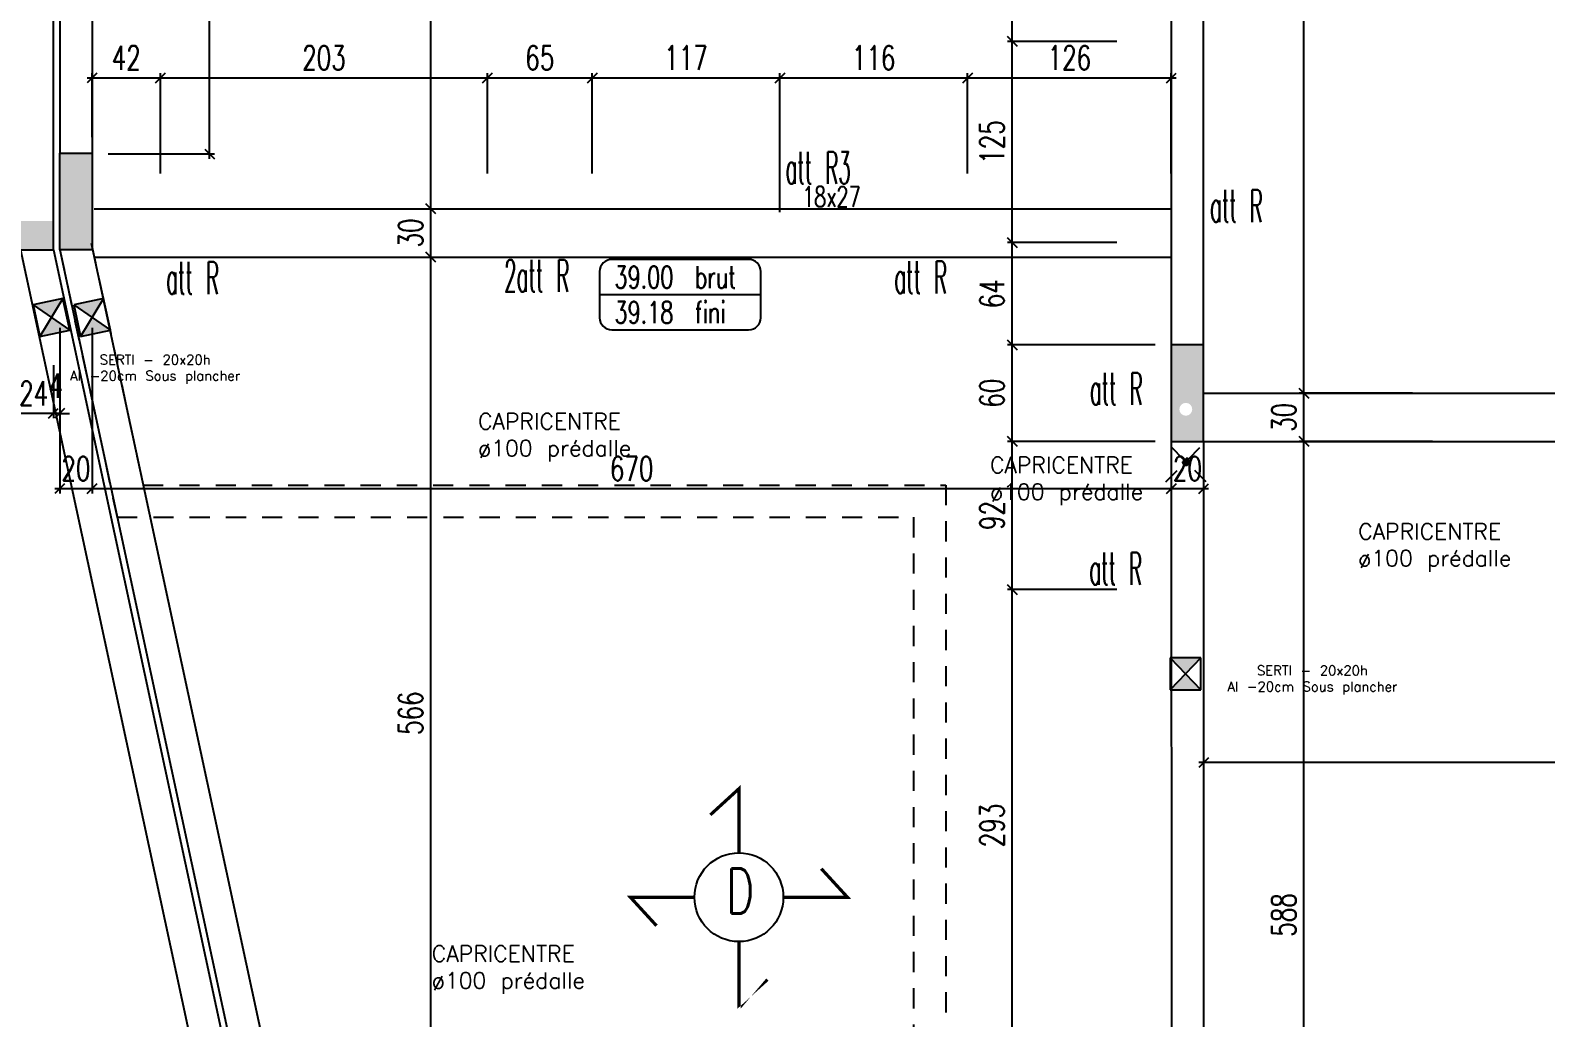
# Model space of a CAD drawing. Extents: x 307 to 786, y -197 to -94.
# Drawn here: x 345.95 to 355.36, y -171.93 to -165.8 of the extents above; entities that cross this region are included whole.
import ezdxf
from ezdxf.enums import TextEntityAlignment as Align

# ---------------------------------------------------------------- set-up
doc = ezdxf.new("R2010")
doc.units = 0
doc.header["$LTSCALE"] = 0.5
doc.header["$MEASUREMENT"] = 0
doc.linetypes.add('CACHE', pattern=[0.375, 0.25, -0.125])
doc.linetypes.add('CONTINU', pattern=[0])
doc.layers.get('0').update_dxf_attribs({"linetype": 'CONTINUOUS'})
doc.layers.get('DEFPOINTS').update_dxf_attribs({"linetype": 'CONTINUOUS'})
for name, color, linetype in [('1_AJSA_vue2', 13, 'CONTINUOUS'), ('_ SERTI RESERVATION', 6, 'CACHE'), ('_ SERTI RESERVATION ENEDIS', 6, 'CONTINU'), ('_ SERTI RESERVATION SG', 6, 'CONTINU'), ('COTATION', 7, 'CONTINUOUS'), ('ELFOATTR', 7, 'CONTINUOUS'), ('HABILLAGE', 7, 'CONTINUOUS'), ('MURS', 3, 'CONTINUOUS'), ('PLANCHER', 7, 'CONTINUOUS'), ('POTEAUX', 1, 'CONTINUOUS'), ('POUTRES', 2, 'CONTINUOUS'), ('REPERE-RAID', 4, 'CONTINUOUS')]:
    doc.layers.add(name, color=color, linetype=linetype)
doc.styles.add('ROMANS8', font='romans.shx', dxfattribs={"width": 0.7})
doc.styles.get("Standard").update_dxf_attribs({"font": 'txt.shx'})
doc.dimstyles.new('COT50 cm', dxfattribs={"dimtxt": 0.15, "dimasz": 0.06, "dimexe": 0.03, "dimexo": 0.1, "dimgap": 0.05, "dimtad": 1, "dimdec": 0, "dimlfac": 100, "dimzin": 0, "dimdsep": 46, "dimtxsty": 'ROMANS8', "dimblk1": 'OBLIQUE', "dimblk2": 'OBLIQUE', "dimsah": 1, "dimcen": 0.03, "dimdle": 0.03, "dimclrt": 1, "dimadec": 0, "dimazin": 0, "dimtfac": 1, "dimtdec": 0, "dimtmove": 0, "dimatfit": 3, "dimfxl": 1, "dimfxlon": 1, "dimtolj": 1, "dimtzin": 0, "dimlwd": -1, "dimlwe": -1, "dimarcsym": 0})

# ---------------------------------------------------------------- blocks, each defined once
blk = doc.blocks.new('139')
at = {"layer": 'HABILLAGE', "color": 7}
blk.add_line((-0.6647674193192543, 0), (0.6647674193192543, 0), dxfattribs=at)
at = {"layer": 'HABILLAGE'}
blk.add_lwpolyline([(-0.5647674193192529, -0.2909585148416696), (0.5647674193192636, -0.2909585148416696, 0.414213562373095), (0.6647674193192632, -0.1909585148416681), (0.6647674193192614, 0.1909585148416717, 0.414213562373095), (0.5647674193192618, 0.2909585148416731), (-0.5647674193192529, 0.2909585148416767, 0.4142135623730961), (-0.6647674193192525, 0.1909585148416753), (-0.6647674193192525, -0.1909585148416681, 0.414213562373095)], format="xyb", close=True, dxfattribs=at)
at = {"layer": 'HABILLAGE', "color": 1, "width": 0.7}
for s, p in [('brut', (0.1214602672022504, 0.05395632803437067)), ('fini', (0.1214602672022504, -0.2370021868072989))]:
    blk.add_text(s, height=0.18, dxfattribs=at).set_placement(p)
for tag, p in [('NIVBRUT', (-0.5425253203965941, 0.05395632803437067)), ('NIVFINI', (-0.5425253203965941, -0.2370021868072989))]:
    blk.add_attdef(tag, p, '', height=0.18, dxfattribs=at)
blk = doc.blocks.new('_Oblique')
at = {"layer": 'COTATION', "color": 0, "lineweight": -2}
blk.add_line((-0.5, -0.5), (0.5, 0.5), dxfattribs=at)
blk = doc.blocks.new('*D1016')
at = {"layer": 'COTATION', "color": 0, "transparency": 16777216}
for p, q in [((347.6176485515253, -167.2062649965698), (348.4689270383684, -167.2062649965698)), ((348.4389270383684, -172.9010477425855), (348.4389270383684, -167.1762649965698)), ((347.7139520322755, -172.8710477425855), (348.4689270383684, -172.8710477425855))]:
    blk.add_line(p, q, dxfattribs=at)
at = {"layer": 'DEFPOINTS', "color": 0, "transparency": 16777216}
for p in [(347.5176485515253, -167.2062649965698), (348.4389270383684, -167.2062649965698), (347.6139520322754, -172.8710477425855)]:
    blk.add_point(p, dxfattribs=at)
at = {"layer": 'COTATION', "color": 0, "transparency": 16777216, "xscale": 0.06, "yscale": 0.06, "zscale": 0.06}
for p, rotation in [((348.4389270383684, -167.2062649965698), 90), ((348.4389270383684, -172.8710477425855), 270)]:
    blk.add_blockref('_Oblique', p, dxfattribs=dict(at, rotation=rotation))
at = {"layer": 'COTATION', "color": 1, "transparency": 16777216, "insert": (348.3139270383685, -170.0386563695776), "char_height": 0.15, "attachment_point": 5, "rotation": 90, "style": 'ROMANS8'}
blk.add_mtext('\\A1;566', dxfattribs=at)
blk = doc.blocks.new('*D1017')
at = {"layer": 'COTATION', "color": 0, "transparency": 16777216}
for p, q in [((348.4389270383684, -167.2362649965698), (348.4389270383684, -166.8762649965698)), ((347.6176485515253, -166.9062649965698), (348.4689270383684, -166.9062649965698)), ((347.6176485515253, -167.2062649965698), (348.4689270383684, -167.2062649965698))]:
    blk.add_line(p, q, dxfattribs=at)
at = {"layer": 'DEFPOINTS', "color": 0, "transparency": 16777216}
for p in [(347.5176485515253, -166.9062649965698), (348.4389270383684, -166.9062649965698), (347.5176485515253, -167.2062649965698)]:
    blk.add_point(p, dxfattribs=at)
at = {"layer": 'COTATION', "color": 0, "transparency": 16777216, "xscale": 0.06, "yscale": 0.06, "zscale": 0.06}
for p, rotation in [((348.4389270383684, -166.9062649965698), 90), ((348.4389270383684, -167.2062649965698), 270)]:
    blk.add_blockref('_Oblique', p, dxfattribs=dict(at, rotation=rotation))
at = {"layer": 'COTATION', "color": 1, "transparency": 16777216, "insert": (348.3139270383685, -167.0562649965697), "char_height": 0.15, "attachment_point": 5, "rotation": 90, "style": 'ROMANS8'}
blk.add_mtext('\\A1;30', dxfattribs=at)
blk = doc.blocks.new('*D1018')
at = {"layer": 'COTATION', "color": 0, "transparency": 16777216}
for p, q in [((348.4389270383684, -166.9362649965698), (348.4389270383684, -160.6112649835505)), ((348.4389270383684, -160.6412649835505), (348.4689270383684, -160.6412649835505)), ((347.6176485515253, -166.9062649965698), (348.4689270383684, -166.9062649965698))]:
    blk.add_line(p, q, dxfattribs=at)
at = {"layer": 'DEFPOINTS', "color": 0, "transparency": 16777216}
for p in [(348.3909256183483, -160.6412649835505), (348.4389270383684, -160.6412649835505), (347.5176485515253, -166.9062649965698)]:
    blk.add_point(p, dxfattribs=at)
at = {"layer": 'COTATION', "color": 0, "transparency": 16777216, "xscale": 0.06, "yscale": 0.06, "zscale": 0.06}
for p, rotation in [((348.4389270383684, -160.6412649835505), 90), ((348.4389270383684, -166.9062649965698), 270)]:
    blk.add_blockref('_Oblique', p, dxfattribs=dict(at, rotation=rotation))
at = {"layer": 'COTATION', "color": 1, "transparency": 16777216, "insert": (348.3139270383685, -163.7737649900601), "char_height": 0.15, "attachment_point": 5, "rotation": 90, "style": 'ROMANS8'}
blk.add_mtext('\\A1;627', dxfattribs=at)
blk = doc.blocks.new('*D1031')
at = {"layer": 'COTATION', "color": 0, "transparency": 16777216}
for p, q in [((352.6969999828631, -169.2712649847402), (352.0179997932471, -169.2712649847402)), ((352.0479997932471, -172.2312654561293), (352.0479997932471, -169.2412649847402)), ((352.6969999828631, -172.2012654561293), (352.0179997932471, -172.2012654561293))]:
    blk.add_line(p, q, dxfattribs=at)
at = {"layer": 'DEFPOINTS', "color": 0, "transparency": 16777216}
for p in [(352.0479997932471, -169.2712649847402), (352.7969999828631, -169.2712649847402), (352.7969999828631, -172.2012654561293)]:
    blk.add_point(p, dxfattribs=at)
at = {"layer": 'COTATION', "color": 0, "transparency": 16777216, "xscale": 0.06, "yscale": 0.06, "zscale": 0.06}
for p, rotation in [((352.0479997932471, -169.2712649847402), 90), ((352.0479997932471, -172.2012654561293), 270)]:
    blk.add_blockref('_Oblique', p, dxfattribs=dict(at, rotation=rotation))
at = {"layer": 'COTATION', "color": 1, "transparency": 16777216, "insert": (351.9229997932471, -170.7362652204347), "char_height": 0.15, "attachment_point": 5, "rotation": 90, "style": 'ROMANS8'}
blk.add_mtext('\\A1;293', dxfattribs=at)
blk = doc.blocks.new('*D1032')
at = {"layer": 'COTATION', "color": 0, "transparency": 16777216}
for p, q in [((352.9359005515009, -168.351314353765), (352.0179997932471, -168.351314353765)), ((352.0479997932471, -169.3012649847402), (352.0479997932471, -168.321314353765)), ((352.6969999828631, -169.2712649847402), (352.0179997932471, -169.2712649847402))]:
    blk.add_line(p, q, dxfattribs=at)
at = {"layer": 'DEFPOINTS', "color": 0, "transparency": 16777216}
for p in [(352.0479997932471, -168.351314353765), (353.0359005515009, -168.351314353765), (352.7969999828631, -169.2712649847402)]:
    blk.add_point(p, dxfattribs=at)
at = {"layer": 'COTATION', "color": 0, "transparency": 16777216, "xscale": 0.06, "yscale": 0.06, "zscale": 0.06}
for p, rotation in [((352.0479997932471, -168.351314353765), 90), ((352.0479997932471, -169.2712649847402), 270)]:
    blk.add_blockref('_Oblique', p, dxfattribs=dict(at, rotation=rotation))
at = {"layer": 'COTATION', "color": 1, "transparency": 16777216, "insert": (351.9229997932471, -168.8112896692525), "char_height": 0.15, "attachment_point": 5, "rotation": 90, "style": 'ROMANS8'}
blk.add_mtext('\\A1;92', dxfattribs=at)
blk = doc.blocks.new('*D1033')
at = {"layer": 'COTATION', "color": 0, "transparency": 16777216}
for p, q in [((352.0479997932471, -168.381314353765), (352.0479997932471, -167.721362167529)), ((352.9363640000298, -167.751362167529), (352.0179997932471, -167.751362167529)), ((352.9359005515009, -168.351314353765), (352.0179997932471, -168.351314353765))]:
    blk.add_line(p, q, dxfattribs=at)
at = {"layer": 'DEFPOINTS', "color": 0, "transparency": 16777216}
for p in [(352.0479997932471, -167.751362167529), (353.0363640000298, -167.751362167529), (353.0359005515009, -168.351314353765)]:
    blk.add_point(p, dxfattribs=at)
at = {"layer": 'COTATION', "color": 0, "transparency": 16777216, "xscale": 0.06, "yscale": 0.06, "zscale": 0.06}
for p, rotation in [((352.0479997932471, -167.751362167529), 90), ((352.0479997932471, -168.351314353765), 270)]:
    blk.add_blockref('_Oblique', p, dxfattribs=dict(at, rotation=rotation))
at = {"layer": 'COTATION', "color": 1, "transparency": 16777216, "insert": (351.9229997932471, -168.0513382606469), "char_height": 0.15, "attachment_point": 5, "rotation": 90, "style": 'ROMANS8'}
blk.add_mtext('\\A1;60', dxfattribs=at)
blk = doc.blocks.new('*D1034')
at = {"layer": 'COTATION', "color": 0, "transparency": 16777216}
for p, q in [((352.6969999828631, -167.1162649835477), (352.0179997932471, -167.1162649835477)), ((352.0479997932471, -167.781362167529), (352.0479997932471, -167.0862649835477)), ((352.9363640000298, -167.751362167529), (352.0179997932471, -167.751362167529))]:
    blk.add_line(p, q, dxfattribs=at)
at = {"layer": 'DEFPOINTS', "color": 0, "transparency": 16777216}
for p in [(352.0479997932471, -167.1162649835477), (352.7969999828631, -167.1162649835477), (353.0363640000298, -167.751362167529)]:
    blk.add_point(p, dxfattribs=at)
at = {"layer": 'COTATION', "color": 0, "transparency": 16777216, "xscale": 0.06, "yscale": 0.06, "zscale": 0.06}
for p, rotation in [((352.0479997932471, -167.1162649835477), 90), ((352.0479997932471, -167.751362167529), 270)]:
    blk.add_blockref('_Oblique', p, dxfattribs=dict(at, rotation=rotation))
at = {"layer": 'COTATION', "color": 1, "transparency": 16777216, "insert": (351.9229997932471, -167.4338135755383), "char_height": 0.15, "attachment_point": 5, "rotation": 90, "style": 'ROMANS8'}
blk.add_mtext('\\A1;64', dxfattribs=at)
blk = doc.blocks.new('*D1035')
at = {"layer": 'COTATION', "color": 0, "transparency": 16777216}
for p, q in [((352.0479997932471, -167.1462649835477), (352.0479997932471, -165.8362654549375)), ((352.6969999828633, -165.8662654549375), (352.0179997932471, -165.8662654549375)), ((352.6969999828631, -167.1162649835477), (352.0179997932471, -167.1162649835477))]:
    blk.add_line(p, q, dxfattribs=at)
at = {"layer": 'DEFPOINTS', "color": 0, "transparency": 16777216}
for p in [(352.0479997932471, -165.8662654549375), (352.7969999828633, -165.8662654549375), (352.7969999828631, -167.1162649835477)]:
    blk.add_point(p, dxfattribs=at)
at = {"layer": 'COTATION', "color": 0, "transparency": 16777216, "xscale": 0.06, "yscale": 0.06, "zscale": 0.06}
for p, rotation in [((352.0479997932471, -165.8662654549375), 90), ((352.0479997932471, -167.1162649835477), 270)]:
    blk.add_blockref('_Oblique', p, dxfattribs=dict(at, rotation=rotation))
at = {"layer": 'COTATION', "color": 1, "transparency": 16777216, "insert": (351.9229997932471, -166.4912652192425), "char_height": 0.15, "attachment_point": 5, "rotation": 90, "style": 'ROMANS8'}
blk.add_mtext('\\A1;125', dxfattribs=at)
blk = doc.blocks.new('*D1036')
at = {"layer": 'COTATION', "color": 0, "transparency": 16777216}
for p, q in [((352.565868576653, -162.8312649847399), (352.0179997932471, -162.8312649847399)), ((352.0479997932471, -165.8962654549375), (352.0479997932471, -162.8012649847399)), ((352.6969999828633, -165.8662654549375), (352.0179997932471, -165.8662654549375))]:
    blk.add_line(p, q, dxfattribs=at)
at = {"layer": 'DEFPOINTS', "color": 0, "transparency": 16777216}
for p in [(352.0479997932471, -162.8312649847399), (352.665868576653, -162.8312649847399), (352.7969999828633, -165.8662654549375)]:
    blk.add_point(p, dxfattribs=at)
at = {"layer": 'COTATION', "color": 0, "transparency": 16777216, "xscale": 0.06, "yscale": 0.06, "zscale": 0.06}
for p, rotation in [((352.0479997932471, -162.8312649847399), 90), ((352.0479997932471, -165.8662654549375), 270)]:
    blk.add_blockref('_Oblique', p, dxfattribs=dict(at, rotation=rotation))
at = {"layer": 'COTATION', "color": 1, "transparency": 16777216, "insert": (351.9229997932471, -164.3487652198387), "char_height": 0.15, "attachment_point": 5, "rotation": 90, "style": 'ROMANS8'}
blk.add_mtext('\\A1;304', dxfattribs=at)
blk = doc.blocks.new('*D1045')
at = {"layer": 'COTATION', "color": 0, "transparency": 16777216}
for p, q in [((354.6578758920861, -168.3513032038669), (353.8295046408368, -168.3513032038669)), ((353.8595046408368, -174.2623408657186), (353.8595046408368, -168.3213032038669)), ((354.5280715674224, -174.2323408657186), (353.8295046408368, -174.2323408657186))]:
    blk.add_line(p, q, dxfattribs=at)
at = {"layer": 'DEFPOINTS', "color": 0, "transparency": 16777216}
for p in [(353.8595046408368, -168.3513032038669), (354.7578758920861, -168.3513032038669), (354.6280715674225, -174.2323408657186)]:
    blk.add_point(p, dxfattribs=at)
at = {"layer": 'COTATION', "color": 0, "transparency": 16777216, "xscale": 0.06, "yscale": 0.06, "zscale": 0.06}
for p, rotation in [((353.8595046408368, -168.3513032038669), 90), ((353.8595046408368, -174.2323408657186), 270)]:
    blk.add_blockref('_Oblique', p, dxfattribs=dict(at, rotation=rotation))
at = {"layer": 'COTATION', "color": 1, "transparency": 16777216, "insert": (353.7345046408369, -171.2918220347927), "char_height": 0.15, "attachment_point": 5, "rotation": 90, "style": 'ROMANS8'}
blk.add_mtext('\\A1;588', dxfattribs=at)
blk = doc.blocks.new('*D1046')
at = {"layer": 'COTATION', "color": 0, "transparency": 16777216}
for p, q in [((354.5320994990664, -168.051303029089), (353.8295046408368, -168.051303029089)), ((353.8595046408368, -168.3813032038669), (353.8595046408368, -168.021303029089)), ((354.6578758920861, -168.3513032038669), (353.8295046408368, -168.3513032038669))]:
    blk.add_line(p, q, dxfattribs=at)
at = {"layer": 'DEFPOINTS', "color": 0, "transparency": 16777216}
for p in [(353.8595046408368, -168.051303029089), (354.6320994990664, -168.051303029089), (354.7578758920861, -168.3513032038669)]:
    blk.add_point(p, dxfattribs=at)
at = {"layer": 'COTATION', "color": 0, "transparency": 16777216, "xscale": 0.06, "yscale": 0.06, "zscale": 0.06}
for p, rotation in [((353.8595046408368, -168.051303029089), 90), ((353.8595046408368, -168.3513032038669), 270)]:
    blk.add_blockref('_Oblique', p, dxfattribs=dict(at, rotation=rotation))
at = {"layer": 'COTATION', "color": 1, "transparency": 16777216, "insert": (353.7345046408369, -168.2013031164779), "char_height": 0.15, "attachment_point": 5, "rotation": 90, "style": 'ROMANS8'}
blk.add_mtext('\\A1;30', dxfattribs=at)
blk = doc.blocks.new('*D1047')
at = {"layer": 'COTATION', "color": 0, "transparency": 16777216}
for p, q in [((353.8595046408368, -168.081303029089), (353.8595046408368, -162.8212698466421)), ((354.0200641432008, -162.8512698466421), (353.8295046408368, -162.8512698466421)), ((354.5320994990664, -168.051303029089), (353.8295046408368, -168.051303029089))]:
    blk.add_line(p, q, dxfattribs=at)
at = {"layer": 'DEFPOINTS', "color": 0, "transparency": 16777216}
for p in [(353.8595046408368, -162.8512698466421), (354.1200641432008, -162.8512698466421), (354.6320994990664, -168.051303029089)]:
    blk.add_point(p, dxfattribs=at)
at = {"layer": 'COTATION', "color": 0, "transparency": 16777216, "xscale": 0.06, "yscale": 0.06, "zscale": 0.06}
for p, rotation in [((353.8595046408368, -162.8512698466421), 90), ((353.8595046408368, -168.051303029089), 270)]:
    blk.add_blockref('_Oblique', p, dxfattribs=dict(at, rotation=rotation))
at = {"layer": 'COTATION', "color": 1, "transparency": 16777216, "insert": (353.7345046408369, -165.4512864378655), "char_height": 0.15, "attachment_point": 5, "rotation": 90, "style": 'ROMANS8'}
blk.add_mtext('\\A1;520', dxfattribs=at)
blk = doc.blocks.new('*D1360')
at = {"layer": 'COTATION', "color": 0, "transparency": 16777216}
for p, q in [((353.2359974821226, -169.345998512908), (353.2359974821226, -170.375998512908)), ((359.1158686719943, -169.345998512908), (359.1158686719943, -170.375998512908)), ((359.1458686719943, -170.345998512908), (353.2059974821226, -170.345998512908))]:
    blk.add_line(p, q, dxfattribs=at)
at = {"layer": 'DEFPOINTS', "color": 0, "transparency": 16777216}
for p in [(359.1158686719943, -168.3513395291199), (353.2359974821226, -168.9979356750527), (353.2359974821226, -170.345998512908)]:
    blk.add_point(p, dxfattribs=at)
at = {"layer": 'COTATION', "color": 0, "transparency": 16777216, "xscale": 0.06, "yscale": 0.06, "zscale": 0.06, "rotation": 180}
blk.add_blockref('_Oblique', (353.2359974821226, -170.345998512908), dxfattribs=at)
at = {"layer": 'COTATION', "color": 0, "transparency": 16777216, "xscale": 0.06, "yscale": 0.06, "zscale": 0.06}
blk.add_blockref('_Oblique', (359.1158686719943, -170.345998512908), dxfattribs=at)
at = {"layer": 'COTATION', "color": 1, "transparency": 16777216, "insert": (356.1759330770584, -170.220998512908), "char_height": 0.15, "attachment_point": 5, "style": 'ROMANS8'}
blk.add_mtext('\\A1;588', dxfattribs=at)
blk = doc.blocks.new('*D1365')
at = {"layer": 'COTATION', "color": 0, "transparency": 16777216}
for p, q in [((353.0359005548585, -168.4513344863678), (353.0359005548585, -168.6749140468405)), ((353.2361540321349, -168.4513010892969), (353.2361540321349, -168.6749140468405)), ((353.2661540321349, -168.6449140468405), (353.0059005548585, -168.6449140468405))]:
    blk.add_line(p, q, dxfattribs=at)
at = {"layer": 'DEFPOINTS', "color": 0, "transparency": 16777216}
for p in [(353.0359005548585, -168.3513344863678), (353.2361540321349, -168.3513010892969), (353.0359005548585, -168.6449140468405)]:
    blk.add_point(p, dxfattribs=at)
at = {"layer": 'COTATION', "color": 0, "transparency": 16777216, "xscale": 0.06, "yscale": 0.06, "zscale": 0.06, "rotation": 180}
blk.add_blockref('_Oblique', (353.0359005548585, -168.6449140468405), dxfattribs=at)
at = {"layer": 'COTATION', "color": 0, "transparency": 16777216, "xscale": 0.06, "yscale": 0.06, "zscale": 0.06}
blk.add_blockref('_Oblique', (353.2361540321349, -168.6449140468405), dxfattribs=at)
at = {"layer": 'COTATION', "color": 1, "transparency": 16777216, "insert": (353.1360272934967, -168.5199140468405), "char_height": 0.15, "attachment_point": 5, "style": 'ROMANS8'}
blk.add_mtext('\\A1;20', dxfattribs=at)
blk = doc.blocks.new('*D1366')
at = {"layer": 'COTATION', "color": 0, "transparency": 16777216}
for p, q in [((346.3361540321563, -168.3449140468405), (346.3361540321563, -168.6749140468405)), ((353.0359005548585, -168.4513344863678), (353.0359005548585, -168.6749140468405)), ((353.0659005548584, -168.6449140468405), (346.3061540321564, -168.6449140468405))]:
    blk.add_line(p, q, dxfattribs=at)
at = {"layer": 'DEFPOINTS', "color": 0, "transparency": 16777216}
for p in [(346.3361540321563, -167.1612683456343), (353.0359005548585, -168.3513344863678), (346.3361540321563, -168.6449140468405)]:
    blk.add_point(p, dxfattribs=at)
at = {"layer": 'COTATION', "color": 0, "transparency": 16777216, "xscale": 0.06, "yscale": 0.06, "zscale": 0.06, "rotation": 180}
blk.add_blockref('_Oblique', (346.3361540321563, -168.6449140468405), dxfattribs=at)
at = {"layer": 'COTATION', "color": 0, "transparency": 16777216, "xscale": 0.06, "yscale": 0.06, "zscale": 0.06}
blk.add_blockref('_Oblique', (353.0359005548585, -168.6449140468405), dxfattribs=at)
at = {"layer": 'COTATION', "color": 1, "transparency": 16777216, "insert": (349.6860272935074, -168.5199140468405), "char_height": 0.15, "attachment_point": 5, "style": 'ROMANS8'}
blk.add_mtext('\\A1;670', dxfattribs=at)
blk = doc.blocks.new('*D1367')
at = {"layer": 'COTATION', "color": 0, "transparency": 16777216}
for p, q in [((346.1358685765782, -167.6449140468405), (346.1358685765782, -168.6749140468405)), ((346.3361540321563, -167.6449140468405), (346.3361540321563, -168.6749140468405)), ((346.3661540321563, -168.6449140468405), (346.1058685765782, -168.6449140468405))]:
    blk.add_line(p, q, dxfattribs=at)
at = {"layer": 'DEFPOINTS', "color": 0, "transparency": 16777216}
for p in [(346.1358685765782, -167.1612683456343), (346.3361540321563, -167.1612683456343), (346.1358685765782, -168.6449140468405)]:
    blk.add_point(p, dxfattribs=at)
at = {"layer": 'COTATION', "color": 0, "transparency": 16777216, "xscale": 0.06, "yscale": 0.06, "zscale": 0.06, "rotation": 180}
blk.add_blockref('_Oblique', (346.1358685765782, -168.6449140468405), dxfattribs=at)
at = {"layer": 'COTATION', "color": 0, "transparency": 16777216, "xscale": 0.06, "yscale": 0.06, "zscale": 0.06}
blk.add_blockref('_Oblique', (346.3361540321563, -168.6449140468405), dxfattribs=at)
at = {"layer": 'COTATION', "color": 1, "transparency": 16777216, "insert": (346.2360113043673, -168.5199140468405), "char_height": 0.15, "attachment_point": 5, "style": 'ROMANS8'}
blk.add_mtext('\\A1;20', dxfattribs=at)
blk = doc.blocks.new('*D1368')
at = {"layer": 'COTATION', "color": 0, "transparency": 16777216}
for p, q in [((346.0961535410848, -167.8770661206294), (346.0961535410848, -168.2070661206294)), ((346.1358685765782, -167.8770661206294), (346.1358685765782, -168.2070661206294)), ((346.0961535410848, -168.1770661206294), (346.0361535410848, -168.1770661206294)), ((346.1358685765782, -168.1770661206294), (346.0961535410848, -168.1770661206294)), ((346.1358685765782, -168.1770661206294), (346.1958685765782, -168.1770661206294))]:
    blk.add_line(p, q, dxfattribs=at)
at = {"layer": 'DEFPOINTS', "color": 0, "transparency": 16777216}
for p in [(346.0961535410848, -166.6934221035543), (346.1358685765782, -166.6934204194231), (346.0961535410848, -168.1770661206294)]:
    blk.add_point(p, dxfattribs=at)
at = {"layer": 'COTATION', "color": 0, "transparency": 16777216, "xscale": 0.06, "yscale": 0.06, "zscale": 0.06}
blk.add_blockref('_Oblique', (346.0961535410848, -168.1770661206294), dxfattribs=at)
at = {"layer": 'COTATION', "color": 0, "transparency": 16777216, "xscale": 0.06, "yscale": 0.06, "zscale": 0.06, "rotation": 180}
blk.add_blockref('_Oblique', (346.1358685765782, -168.1770661206294), dxfattribs=at)
at = {"layer": 'COTATION', "color": 1, "transparency": 16777216, "insert": (346.1098861916131, -168.0049203180085), "char_height": 0.15, "attachment_point": 5, "style": 'ROMANS8'}
blk.add_mtext('\\A1;4', dxfattribs=at)
blk = doc.blocks.new('*D1369')
at = {"layer": 'COTATION', "color": 0, "transparency": 16777216}
for p, q in [((345.8510310141302, -167.8770661206294), (345.8510310141302, -168.2070661206294)), ((346.0958685804639, -167.8770661206294), (346.0958685804639, -168.2070661206294)), ((346.1258685804639, -168.1770661206294), (345.8210310141302, -168.1770661206294))]:
    blk.add_line(p, q, dxfattribs=at)
at = {"layer": 'DEFPOINTS', "color": 0, "transparency": 16777216}
for p in [(345.8510310141302, -166.6933339710816), (346.0958685804639, -166.6934221035543), (345.8510310141302, -168.1770661206294)]:
    blk.add_point(p, dxfattribs=at)
at = {"layer": 'COTATION', "color": 0, "transparency": 16777216, "xscale": 0.06, "yscale": 0.06, "zscale": 0.06, "rotation": 180}
blk.add_blockref('_Oblique', (345.8510310141302, -168.1770661206294), dxfattribs=at)
at = {"layer": 'COTATION', "color": 0, "transparency": 16777216, "xscale": 0.06, "yscale": 0.06, "zscale": 0.06}
blk.add_blockref('_Oblique', (346.0958685804639, -168.1770661206294), dxfattribs=at)
at = {"layer": 'COTATION', "color": 1, "transparency": 16777216, "insert": (345.973449797297, -168.0520661206294), "char_height": 0.15, "attachment_point": 5, "style": 'ROMANS8'}
blk.add_mtext('\\A1;24', dxfattribs=at)
blk = doc.blocks.new('*D1509')
at = {"layer": 'COTATION', "color": 0, "transparency": 16777216}
for p, q in [((346.3061540321564, -166.0932316342551), (346.7908656300708, -166.0932316342551)), ((346.3361540321563, -166.4612683465935), (346.3361540321563, -166.0632316342551)), ((346.7608656300708, -166.6873963897212), (346.7608656300708, -166.0632316342551))]:
    blk.add_line(p, q, dxfattribs=at)
at = {"layer": 'DEFPOINTS', "color": 0, "transparency": 16777216}
for p in [(346.7608656300708, -166.0932316342551), (346.3361540321563, -166.5612683465935), (346.7608656300708, -166.7873963897212)]:
    blk.add_point(p, dxfattribs=at)
at = {"layer": 'COTATION', "color": 0, "transparency": 16777216, "xscale": 0.06, "yscale": 0.06, "zscale": 0.06, "rotation": 180}
blk.add_blockref('_Oblique', (346.3361540321563, -166.0932316342551), dxfattribs=at)
at = {"layer": 'COTATION', "color": 0, "transparency": 16777216, "xscale": 0.06, "yscale": 0.06, "zscale": 0.06}
blk.add_blockref('_Oblique', (346.7608656300708, -166.0932316342551), dxfattribs=at)
at = {"layer": 'COTATION', "color": 1, "transparency": 16777216, "insert": (346.5485098311136, -165.9682316342551), "char_height": 0.15, "attachment_point": 5, "style": 'ROMANS8'}
blk.add_mtext('\\A1;42', dxfattribs=at)
blk = doc.blocks.new('*D1510')
at = {"layer": 'COTATION', "color": 0, "transparency": 16777216}
for p, q in [((346.7308656300709, -166.0932316342551), (348.8208039264108, -166.0932316342551)), ((346.7608656300708, -166.6873963897212), (346.7608656300708, -166.0632316342551)), ((348.7908039264108, -166.6873963897212), (348.7908039264108, -166.0632316342551))]:
    blk.add_line(p, q, dxfattribs=at)
at = {"layer": 'DEFPOINTS', "color": 0, "transparency": 16777216}
for p in [(348.7908039264108, -166.0932316342551), (346.7608656300708, -166.7873963897212), (348.7908039264108, -166.7873963897212)]:
    blk.add_point(p, dxfattribs=at)
at = {"layer": 'COTATION', "color": 0, "transparency": 16777216, "xscale": 0.06, "yscale": 0.06, "zscale": 0.06, "rotation": 180}
blk.add_blockref('_Oblique', (346.7608656300708, -166.0932316342551), dxfattribs=at)
at = {"layer": 'COTATION', "color": 0, "transparency": 16777216, "xscale": 0.06, "yscale": 0.06, "zscale": 0.06}
blk.add_blockref('_Oblique', (348.7908039264108, -166.0932316342551), dxfattribs=at)
at = {"layer": 'COTATION', "color": 1, "transparency": 16777216, "insert": (347.7758347782408, -165.9682316342551), "char_height": 0.15, "attachment_point": 5, "style": 'ROMANS8'}
blk.add_mtext('\\A1;203', dxfattribs=at)
blk = doc.blocks.new('*D1511')
at = {"layer": 'COTATION', "color": 0, "transparency": 16777216}
for p, q in [((348.7608039264109, -166.0932316342551), (349.4708656300711, -166.0932316342551)), ((348.7908039264108, -166.6873963897212), (348.7908039264108, -166.0632316342551)), ((349.4408656300711, -166.6873963897212), (349.4408656300711, -166.0632316342551))]:
    blk.add_line(p, q, dxfattribs=at)
at = {"layer": 'DEFPOINTS', "color": 0, "transparency": 16777216}
for p in [(349.4408656300711, -166.0932316342551), (348.7908039264108, -166.7873963897212), (349.4408656300711, -166.7873963897212)]:
    blk.add_point(p, dxfattribs=at)
at = {"layer": 'COTATION', "color": 0, "transparency": 16777216, "xscale": 0.06, "yscale": 0.06, "zscale": 0.06, "rotation": 180}
blk.add_blockref('_Oblique', (348.7908039264108, -166.0932316342551), dxfattribs=at)
at = {"layer": 'COTATION', "color": 0, "transparency": 16777216, "xscale": 0.06, "yscale": 0.06, "zscale": 0.06}
blk.add_blockref('_Oblique', (349.4408656300711, -166.0932316342551), dxfattribs=at)
at = {"layer": 'COTATION', "color": 1, "transparency": 16777216, "insert": (349.115834778241, -165.9682316342551), "char_height": 0.15, "attachment_point": 5, "style": 'ROMANS8'}
blk.add_mtext('\\A1;65', dxfattribs=at)
blk = doc.blocks.new('*D1512')
at = {"layer": 'COTATION', "color": 0, "transparency": 16777216}
for p, q in [((349.4108656300712, -166.0932316342551), (350.6358685766899, -166.0932316342551)), ((349.4408656300711, -166.6873963897212), (349.4408656300711, -166.0632316342551)), ((350.6058685766899, -166.9262649835455), (350.6058685766899, -166.0632316342551))]:
    blk.add_line(p, q, dxfattribs=at)
at = {"layer": 'DEFPOINTS', "color": 0, "transparency": 16777216}
for p in [(350.6058685766899, -166.0932316342551), (349.4408656300711, -166.7873963897212), (350.6058685766899, -167.0262649835455)]:
    blk.add_point(p, dxfattribs=at)
at = {"layer": 'COTATION', "color": 0, "transparency": 16777216, "xscale": 0.06, "yscale": 0.06, "zscale": 0.06, "rotation": 180}
blk.add_blockref('_Oblique', (349.4408656300711, -166.0932316342551), dxfattribs=at)
at = {"layer": 'COTATION', "color": 0, "transparency": 16777216, "xscale": 0.06, "yscale": 0.06, "zscale": 0.06}
blk.add_blockref('_Oblique', (350.6058685766899, -166.0932316342551), dxfattribs=at)
at = {"layer": 'COTATION', "color": 1, "transparency": 16777216, "insert": (350.0233671033805, -165.9682316342551), "char_height": 0.15, "attachment_point": 5, "style": 'ROMANS8'}
blk.add_mtext('\\A1;117', dxfattribs=at)
blk = doc.blocks.new('*D1513')
at = {"layer": 'COTATION', "color": 0, "transparency": 16777216}
for p, q in [((350.5758685766899, -166.0932316342551), (351.8008039264104, -166.0932316342551)), ((350.6058685766899, -166.9262649835455), (350.6058685766899, -166.0632316342551)), ((351.7708039264104, -166.6873963897212), (351.7708039264104, -166.0632316342551))]:
    blk.add_line(p, q, dxfattribs=at)
at = {"layer": 'DEFPOINTS', "color": 0, "transparency": 16777216}
for p in [(351.7708039264104, -166.0932316342551), (351.7708039264104, -166.7873963897212), (350.6058685766899, -167.0262649835455)]:
    blk.add_point(p, dxfattribs=at)
at = {"layer": 'COTATION', "color": 0, "transparency": 16777216, "xscale": 0.06, "yscale": 0.06, "zscale": 0.06, "rotation": 180}
blk.add_blockref('_Oblique', (350.6058685766899, -166.0932316342551), dxfattribs=at)
at = {"layer": 'COTATION', "color": 0, "transparency": 16777216, "xscale": 0.06, "yscale": 0.06, "zscale": 0.06}
blk.add_blockref('_Oblique', (351.7708039264104, -166.0932316342551), dxfattribs=at)
at = {"layer": 'COTATION', "color": 1, "transparency": 16777216, "insert": (351.1883362515501, -165.9682316342551), "char_height": 0.15, "attachment_point": 5, "style": 'ROMANS8'}
blk.add_mtext('\\A1;116', dxfattribs=at)
blk = doc.blocks.new('*D1514')
at = {"layer": 'COTATION', "color": 0, "transparency": 16777216}
for p, q in [((351.7408039264104, -166.0932316342551), (353.0656558040728, -166.0932316342551)), ((351.7708039264104, -166.6873963897212), (351.7708039264104, -166.0632316342551)), ((353.0356558040728, -166.68749892155), (353.0356558040728, -166.0632316342551))]:
    blk.add_line(p, q, dxfattribs=at)
at = {"layer": 'DEFPOINTS', "color": 0, "transparency": 16777216}
for p in [(353.0356558040728, -166.0932316342551), (351.7708039264104, -166.7873963897212), (353.0356558040728, -166.78749892155)]:
    blk.add_point(p, dxfattribs=at)
at = {"layer": 'COTATION', "color": 0, "transparency": 16777216, "xscale": 0.06, "yscale": 0.06, "zscale": 0.06, "rotation": 180}
blk.add_blockref('_Oblique', (351.7708039264104, -166.0932316342551), dxfattribs=at)
at = {"layer": 'COTATION', "color": 0, "transparency": 16777216, "xscale": 0.06, "yscale": 0.06, "zscale": 0.06}
blk.add_blockref('_Oblique', (353.0356558040728, -166.0932316342551), dxfattribs=at)
at = {"layer": 'COTATION', "color": 1, "transparency": 16777216, "insert": (352.4032298652416, -165.9682316342551), "char_height": 0.15, "attachment_point": 5, "style": 'ROMANS8'}
blk.add_mtext('\\A1;126', dxfattribs=at)
blk = doc.blocks.new('*D1611')
at = {"layer": 'COTATION', "color": 0, "transparency": 16777216}
for p, q in [((346.3360112876315, -161.0412649825912), (347.0954925026542, -161.0412649825912)), ((347.0654925026543, -166.5956948977799), (347.0654925026543, -161.0112649825912)), ((346.4361740285874, -166.5656948977798), (347.0954925026542, -166.5656948977798))]:
    blk.add_line(p, q, dxfattribs=at)
at = {"layer": 'DEFPOINTS', "color": 0, "transparency": 16777216}
for p in [(346.2360112876315, -161.0412649825912), (347.0654925026543, -161.0412649825912), (346.3361740285874, -166.5656948977798)]:
    blk.add_point(p, dxfattribs=at)
at = {"layer": 'COTATION', "color": 0, "transparency": 16777216, "xscale": 0.06, "yscale": 0.06, "zscale": 0.06}
for p, rotation in [((347.0654925026543, -161.0412649825912), 90), ((347.0654925026543, -166.5656948977798), 270)]:
    blk.add_blockref('_Oblique', p, dxfattribs=dict(at, rotation=rotation))
at = {"layer": 'COTATION', "color": 1, "transparency": 16777216, "insert": (346.9404925026543, -163.8034799401855), "char_height": 0.15, "attachment_point": 5, "rotation": 90, "style": 'ROMANS8'}
blk.add_mtext('\\A1;552', dxfattribs=at)
blk = doc.blocks.new('Ldouille')
h = blk.add_hatch(color=256)
h.dxf.hatch_style = 1
h.paths.add_polyline_path([(8.822773568256626, 2.486899575160351e-13, 0.999999999999999), (-8.822773568257338, 2.459194434671962e-13, 0.9999999999999994)])
for p, q in [((-50.00000000000036, 50.00000000000025), (49.99999999999964, -49.99999999999975)), ((49.99999999999964, 50.00000000000025), (-50.00000000000036, -49.99999999999975))]:
    blk.add_line(p, q)
blk.add_circle((-3.552713678800501e-13, 2.486899575160351e-13), 8.82277356825698)
at = {"layer": 'ELFOATTR', "flags": 11}
for tag, p in [('LUM', (45.28491096443012, -4.44793329683446, -1.279791646303075e-09)), ('NOM', (45.28491096443012, -21.18741207147478, -1.279791646303075e-09))]:
    blk.add_attdef(tag, p, '', height=10, dxfattribs=at)

msp = doc.modelspace()

# ---------------------------------------------------------------- hatches: boundary and pattern name
at = {"layer": '_ SERTI RESERVATION ENEDIS', "linetype": 'CONTINU'}
h = msp.add_hatch(color=6, dxfattribs=at)
h.dxf.hatch_style = 1
h.paths.add_polyline_path([(346.0835971418219, -167.5811195421146), (346.1554517471565, -167.4633829051141), (345.9696976483759, -167.5033255488198)])
h.paths.add_polyline_path([(346.1974966352678, -167.6589135354095), (346.0835971418219, -167.5811195421146), (346.0117425364872, -167.6988561791152)])
h = msp.add_hatch(color=6, dxfattribs=at)
h.dxf.hatch_style = 1
h.paths.add_polyline_path([(346.3360369819034, -167.5811195421146), (346.407891587238, -167.4633829051141), (346.2221374884574, -167.5033255488198)])
h.paths.add_polyline_path([(346.4499364753493, -167.6589135354095), (346.3360369819034, -167.5811195421146), (346.2641823765687, -167.6988561791152)])
h = msp.add_hatch(color=6, dxfattribs=at)
h.dxf.hatch_style = 1
h.paths.add_polyline_path([(353.1234514471067, -169.7946771836713), (353.2184514471067, -169.6946771836713), (353.0284514471067, -169.6946771836713)])
h.paths.add_polyline_path([(353.2184514471067, -169.8946771836713), (353.1234514471067, -169.7946771836713), (353.0284514471067, -169.8946771836713)])
at = {"layer": 'POTEAUX'}
h = msp.add_hatch(color=256, dxfattribs=at)
h.dxf.hatch_style = 1
h.paths.add_polyline_path([(346.3361540321563, -167.1612683456343), (346.1358685767262, -167.1612683456343), (346.1358685767262, -166.5612683465935), (346.3361540321563, -166.5612683465935)])
h = msp.add_hatch(color=256, dxfattribs=at)
h.dxf.hatch_style = 1
h.paths.add_polyline_path([(345.8510310141302, -166.9809979132514), (346.0958685767274, -166.9809979132514), (346.0958685767274, -167.1611819153138), (345.8510310141302, -167.1611819153138)])
h = msp.add_hatch(color=256, dxfattribs=at)
h.dxf.hatch_style = 1
h.paths.add_polyline_path([(353.2359003669395, -168.1512738963524), (353.2158685767268, -168.1512738963524), (353.2158685767268, -168.2412649835455), (353.1258685766896, -168.2412649835455), (353.1258685766896, -168.3513010892969), (353.2359003669395, -168.3513010892969)])
h.paths.add_polyline_path([(353.1258685766896, -168.2412649835455), (353.0358821981285, -168.2412649835455), (353.0359005492887, -168.3513010892969), (353.1258685766896, -168.3513010892969)])
h.paths.add_polyline_path([(353.1258685766896, -168.1912738963524, -0.4142135623730953), (353.0858685766896, -168.1512738963524), (353.0358685766524, -168.1512738963524), (353.0358685766524, -168.2412649835455), (353.1258685766896, -168.2412649835455)])
h.paths.add_polyline_path([(353.2158685767268, -168.1512738963524), (353.1658685766897, -168.1512738963524, -0.4142135623730949), (353.1258685766896, -168.1912738963524), (353.1258685766896, -168.2412649835455), (353.2158685767268, -168.2412649835455)])
h.paths.add_polyline_path([(353.2359003669395, -167.7513356549033), (353.2158685767268, -167.7513383090547), (353.2158685767268, -168.1512738963524), (353.2359003669395, -168.1512738963524)])
h.paths.add_polyline_path([(353.2158685767268, -167.7513383090547), (353.0358685766524, -167.7513621585084), (353.0358685766524, -168.1512738963524), (353.0858685766896, -168.1512738963524, -1), (353.1658685766897, -168.1512738963524), (353.2158685767268, -168.1512738963524)])

# ---------------------------------------------------------------- linework, layer by layer
at = {"layer": '1_AJSA_vue2', "linetype": 'CACHE'}
for points in [[(346.1358685767262, -167.1612683456343), (346.4918965970268, -168.8218884849288), (351.435277524235, -168.8218884849288), (351.4357119962989, -177.6666938865605)], [(346.3314246952399, -167.1193421663205), (346.6535625391488, -168.6218884849288), (351.6352677001321, -168.6218884849288), (351.6357119960576, -177.6666840622163)]]:
    msp.add_lwpolyline(points, dxfattribs=at)
at = {"layer": '_ SERTI RESERVATION ENEDIS', "linetype": 'CONTINU'}
for p, q in [((346.1554517471565, -167.4633829051141), (345.9696976483759, -167.5033255488198)), ((345.9696976483759, -167.5033255488198), (346.0117425364872, -167.6988561791152)), ((345.9696976483759, -167.5033255488198), (346.1974966352678, -167.6589135354095)), ((346.1554517471565, -167.4633829051141), (346.0117425364872, -167.6988561791152)), ((346.1974966352678, -167.6589135354095), (346.1554517471565, -167.4633829051141)), ((346.407891587238, -167.4633829051141), (346.2221374884574, -167.5033255488198)), ((346.2221374884574, -167.5033255488198), (346.2641823765687, -167.6988561791152)), ((346.2221374884574, -167.5033255488198), (346.4499364753493, -167.6589135354095)), ((346.407891587238, -167.4633829051141), (346.2641823765687, -167.6988561791152)), ((346.4499364753493, -167.6589135354095), (346.407891587238, -167.4633829051141)), ((346.0117425364872, -167.6988561791152), (346.1974966352678, -167.6589135354095)), ((346.2641823765687, -167.6988561791152), (346.4499364753493, -167.6589135354095)), ((353.0284514471067, -169.6946771836713), (353.0284514471067, -169.8946771836713)), ((353.2184514471067, -169.6946771836713), (353.0284514471067, -169.6946771836713)), ((353.0284514471067, -169.6946771836713), (353.2184514471067, -169.8946771836713)), ((353.2184514471067, -169.6946771836713), (353.0284514471067, -169.8946771836713)), ((353.2184514471067, -169.8946771836713), (353.2184514471067, -169.6946771836713)), ((353.0284514471067, -169.8946771836713), (353.2184514471067, -169.8946771836713))]:
    msp.add_line(p, q, dxfattribs=at)
at = {"layer": 'MURS'}
for p, q in [((346.0961535373483, -167.1611819153138), (346.0958685767274, -160.4412649835505)), ((345.8510310141302, -167.1611818972927), (346.0958685767274, -167.1611819153138))]:
    msp.add_line(p, q, dxfattribs=at)
msp.add_lwpolyline([(353.0361540320605, -160.6412649837833), (353.0355290386397, -168.3513010892969), (353.2361540321349, -168.3513010892969), (353.2361540669795, -162.8512649977628)], dxfattribs=at)
at = {"layer": 'PLANCHER', "color": 1, "const_width": 0.02}
for points in [[(350.3515676499843, -170.9060844859054), (350.351567649984, -170.5080030819283), (350.1743777868749, -170.6702941588277)], [(350.6272317379222, -171.1817485738426), (351.0253131418992, -171.1817485738422), (350.8630220649999, -171.0045587107331)], [(350.0759035620472, -171.1817485738432), (349.6778221580701, -171.1817485738435), (349.8401132349696, -171.3589384369527)], [(350.3515676499849, -171.4574126617804), (350.3515676499853, -171.8554940657575), (350.5287575130944, -171.6932029888579)]]:
    msp.add_lwpolyline(points, dxfattribs=at)
at = {"layer": 'PLANCHER', "color": 1}
msp.add_circle((350.3515676499846, -171.1817485738429), 0.2756640879375505, dxfattribs=at)
at = {"layer": 'POTEAUX'}
for points in [[(346.3361540321563, -167.1612683456343), (346.1358685767262, -167.1612683456343), (346.1358685767262, -166.5612683465935), (346.3361540321563, -166.5612683465935)], [(353.2359003669395, -167.7513356549033), (353.0358004950823, -167.751362167529), (353.0359005515009, -168.351314353765), (353.2359003669395, -168.3512878248287)]]:
    msp.add_lwpolyline(points, close=True, dxfattribs=at)
at = {"layer": 'POUTRES'}
for p, q in [((346.1358685431067, -161.0412649825912), (346.1358685431067, -166.5612683465935)), ((346.3358685431066, -161.0412649825912), (346.3358685431066, -166.5612683465935)), ((346.3501369990316, -166.9062649965698), (353.0356255054558, -166.9062649965697)), ((345.8915820051405, -167.1611819002565), (347.119380503352, -172.8710844595309)), ((346.0961535373483, -167.1611819153138), (347.323952032322, -172.8710844595309)), ((346.1358685767262, -167.1612683456343), (347.3625938961436, -172.8710844595309)), ((346.3303260314652, -167.1191370272025), (347.5671575298807, -172.8710477425855)), ((346.3501369990316, -167.2062649965698), (353.0356255054558, -167.2062649965698)), ((353.236154449012, -168.0513010892972), (359.1158186407576, -168.0513092596221)), ((353.0355290386397, -168.3513010892969), (353.0361483738948, -172.4662649825912)), ((353.2359974821226, -168.3513010892969), (353.2359974821226, -172.4662649825912)), ((353.2361540321349, -168.3513010892969), (367.952608089982, -168.3513215391401))]:
    msp.add_line(p, q, dxfattribs=at)

# ---------------------------------------------------------------- block references
at = {"layer": '_ SERTI RESERVATION', "xscale": -0.002500000019839044, "yscale": 0.002500000019839044, "zscale": 0.003999999999999999, "rotation": 180}
msp.add_blockref('Ldouille', (353.1266948293237, -168.4767503724547), dxfattribs=at)
at = {"layer": 'HABILLAGE', "color": 1, "xscale": 0.7521624, "yscale": 0.7521624, "zscale": 0.7521624}
msp.add_blockref('139', (349.9872461545483, -167.4391440505955), dxfattribs=at).add_auto_attribs({'NIVBRUT': '39.00', 'NIVFINI': '39.18'})

# ---------------------------------------------------------------- texts
at = {"layer": '_ SERTI RESERVATION', "linetype": 'ByBlock', "char_height": 0.1, "attachment_point": 1}
for insert in [(348.7323633242333, -168.1757900260994), (351.9102741794518, -168.447464946947), (354.1962448170057, -168.8598872556238), (348.4452959941295, -171.4825269266178)]:
    msp.add_mtext_dynamic_manual_height_columns('CAPRICENTRE\\Pø100 prédalle', width=1.472690524271457, gutter_width=7.922740868216351, heights=[0], dxfattribs=dict(at, insert=insert))
at = {"layer": '_ SERTI RESERVATION SG', "linetype": 'ByBlock', "char_height": 0.06, "attachment_point": 1}
for insert in [(345.9926996496627, -167.813085087636), (353.1763328607963, -169.7433615491686)]:
    msp.add_mtext_dynamic_manual_height_columns('\\pxqc;SERTI - 20x20h\\PAI -20cm Sous plancher', width=1.47061095477352, gutter_width=1, heights=[0], dxfattribs=dict(at, insert=insert))
at = {"layer": 'PLANCHER', "color": 1, "width": 0.7}
msp.add_text('D', height=0.28, dxfattribs=at).set_placement((350.3593336537519, -171.1430089616944), align=Align.MIDDLE)
at = {"layer": 'REPERE-RAID', "color": 4, "width": 0.45}
for s, p in [('att R3', (350.6413832481077, -166.7514496471029)), ('att R', (353.2767887366261, -166.988353120279)), ('att R', (346.7964826122505, -167.4358005057515)), ('2att R', (348.8947845680726, -167.422308253384)), ('att R', (351.316863582353, -167.4315839501414)), ('att R', (352.5305306693675, -168.1242409595456)), ('att R', (352.5272044941588, -169.2417261502146))]:
    msp.add_text(s, height=0.2, dxfattribs=at).set_placement(p)
at = {"layer": 'REPERE-RAID', "color": 1, "style": 'ROMANS8', "width": 0.7}
msp.add_text('18x27', height=0.125, dxfattribs=at).set_placement((350.7437578351574, -166.8932346236932))

# ---------------------------------------------------------------- dimensions: what is measured, and where the dimension line sits
at = {"layer": 'COTATION'}
for base, p1, p2, picture, middle in [((348.4389270383684, -160.6412649835505), (347.5176485515253, -166.9062649965698), (348.3909256183483, -160.6412649835505), '*D1018', (348.3139270383685, -163.7737649900601)), ((347.0654925026543, -161.0412649825912), (346.3361740285874, -166.5656948977798), (346.2360112876315, -161.0412649825912), '*D1611', (346.9404925026543, -163.8034799401855)), ((352.0479997932471, -162.8312649847399), (352.7969999828633, -165.8662654549375), (352.665868576653, -162.8312649847399), '*D1036', (351.9229997932471, -164.3487652198387)), ((353.8595046408368, -162.8512698466421), (354.6320994990664, -168.051303029089), (354.1200641432008, -162.8512698466421), '*D1047', (353.7345046408369, -165.4512864378655)), ((352.0479997932471, -165.8662654549375), (352.7969999828631, -167.1162649835477), (352.7969999828633, -165.8662654549375), '*D1035', (351.9229997932471, -166.4912652192425)), ((348.4389270383684, -166.9062649965698), (347.5176485515253, -167.2062649965698), (347.5176485515253, -166.9062649965698), '*D1017', (348.3139270383685, -167.0562649965697)), ((352.0479997932471, -167.1162649835477), (353.0363640000298, -167.751362167529), (352.7969999828631, -167.1162649835477), '*D1034', (351.9229997932471, -167.4338135755383)), ((348.4389270383684, -167.2062649965698), (347.6139520322754, -172.8710477425855), (347.5176485515253, -167.2062649965698), '*D1016', (348.3139270383685, -170.0386563695776)), ((352.0479997932471, -167.751362167529), (353.0359005515009, -168.351314353765), (353.0363640000298, -167.751362167529), '*D1033', (351.9229997932471, -168.0513382606469)), ((353.8595046408368, -168.051303029089), (354.7578758920861, -168.3513032038669), (354.6320994990664, -168.051303029089), '*D1046', (353.7345046408369, -168.2013031164779)), ((352.0479997932471, -168.351314353765), (352.7969999828631, -169.2712649847402), (353.0359005515009, -168.351314353765), '*D1032', (351.9229997932471, -168.8112896692525)), ((353.8595046408368, -168.3513032038669), (354.6280715674225, -174.2323408657186), (354.7578758920861, -168.3513032038669), '*D1045', (353.7345046408369, -171.2918220347927)), ((352.0479997932471, -169.2712649847402), (352.7969999828631, -172.2012654561293), (352.7969999828631, -169.2712649847402), '*D1031', (351.9229997932471, -170.7362652204347))]:
    dim = msp.add_linear_dim(base=base, p1=p1, p2=p2, angle=90, dimstyle='COT50 cm', override={"dimtmove": 1}, dxfattribs=at)
    dim.commit()
    dim.dimension.update_dxf_attribs({"geometry": picture, "text_midpoint": middle})
for base, p1, p2, override, picture, middle in [((346.7608656300708, -166.0932316342551), (346.3361540321563, -166.5612683465935), (346.7608656300708, -166.7873963897212), {"dimtmove": 1}, '*D1509', (346.5485098311136, -165.9682316342551)), ((348.7908039264108, -166.0932316342551), (346.7608656300708, -166.7873963897212), (348.7908039264108, -166.7873963897212), {"dimtmove": 1}, '*D1510', (347.7758347782408, -165.9682316342551)), ((349.4408656300711, -166.0932316342551), (348.7908039264108, -166.7873963897212), (349.4408656300711, -166.7873963897212), {"dimtmove": 1}, '*D1511', (349.115834778241, -165.9682316342551)), ((350.6058685766899, -166.0932316342551), (349.4408656300711, -166.7873963897212), (350.6058685766899, -167.0262649835455), {"dimtmove": 1}, '*D1512', (350.0233671033805, -165.9682316342551)), ((351.7708039264104, -166.0932316342551), (350.6058685766899, -167.0262649835455), (351.7708039264104, -166.7873963897212), {"dimtmove": 1}, '*D1513', (351.1883362515501, -165.9682316342551)), ((353.0356558040728, -166.0932316342551), (351.7708039264104, -166.7873963897212), (353.0356558040728, -166.78749892155), {"dimtmove": 1}, '*D1514', (352.4032298652416, -165.9682316342551)), ((346.3361540321563, -168.6449140468405), (353.0359005548585, -168.3513344863678), (346.3361540321563, -167.1612683456343), {"dimtmove": 1, "dimfxl": 0.3}, '*D1366', (349.6860272935074, -168.5199140468405)), ((353.2359974821226, -170.345998512908), (359.1158686719943, -168.3513395291199), (353.2359974821226, -168.9979356750527), {"dimtmove": 1}, '*D1360', (356.1759330770584, -170.220998512908))]:
    dim = msp.add_linear_dim(base=base, p1=p1, p2=p2, dimstyle='COT50 cm', override=override, dxfattribs=at)
    dim.commit()
    dim.dimension.update_dxf_attribs({"geometry": picture, "text_midpoint": middle})
for base, p1, p2, override, picture, middle in [((345.8510310141302, -168.1770661206294), (346.0958685804639, -166.6934221035543), (345.8510310141302, -166.6933339710816), {"dimtmove": 1, "dimfxl": 0.3}, '*D1369', (345.973449797297, -168.1770661206294)), ((346.0961535410848, -168.1770661206294), (346.1358685765782, -166.6934204194231), (346.0961535410848, -166.6934221035543), {"dimtmove": 1, "dimfxl": 0.3}, '*D1368', (346.1098861916131, -168.1299203180085)), ((346.1358685765782, -168.6449140468405), (346.3361540321563, -167.1612683456343), (346.1358685765782, -167.1612683456343), {"dimtmove": 1}, '*D1367', (346.2360113043673, -168.6449140468405)), ((353.0359005548585, -168.6449140468405), (353.2361540321349, -168.3513010892969), (353.0359005548585, -168.3513344863678), {"dimfxl": 0.3}, '*D1365', (353.1360272934967, -168.6449140468405))]:
    dim = msp.add_linear_dim(base=base, p1=p1, p2=p2, dimstyle='COT50 cm', override=override, dxfattribs=at)
    dim.commit()
    dim.dimension.update_dxf_attribs({"geometry": picture, "text_midpoint": middle, "dimtype": 160})

doc.saveas('drawing.dxf')
